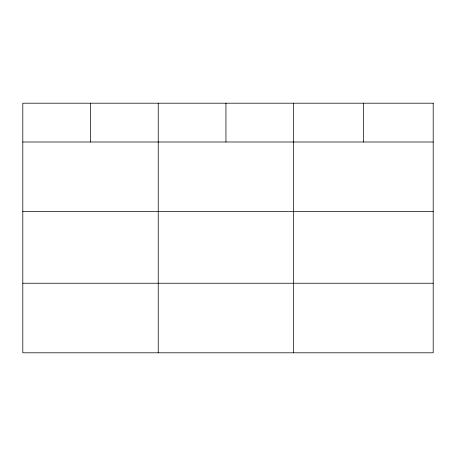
<?xml version="1.0" encoding="UTF-8"?>
<svg xmlns="http://www.w3.org/2000/svg" width="456" height="456" viewBox="0 0 456 456"><rect width="100%" height="100%" fill="white"/><g stroke="black" fill="none" stroke-linecap="round" stroke-linejoin="round"><path stroke-width="0.68" d="M22.8 141.998L433.2 141.998M22.8 211.567L433.2 211.567M22.8 283.239L433.2 283.239M363.432 103.198L363.432 141.998M293.664 103.198L293.664 352.801M225.948 103.198L225.948 141.998M158.232 103.198L158.232 352.801M90.516 103.198L90.516 141.998M433.2 103.198L22.8 103.198L22.8 352.801L433.2 352.801L433.2 103.198"/></g></svg>
